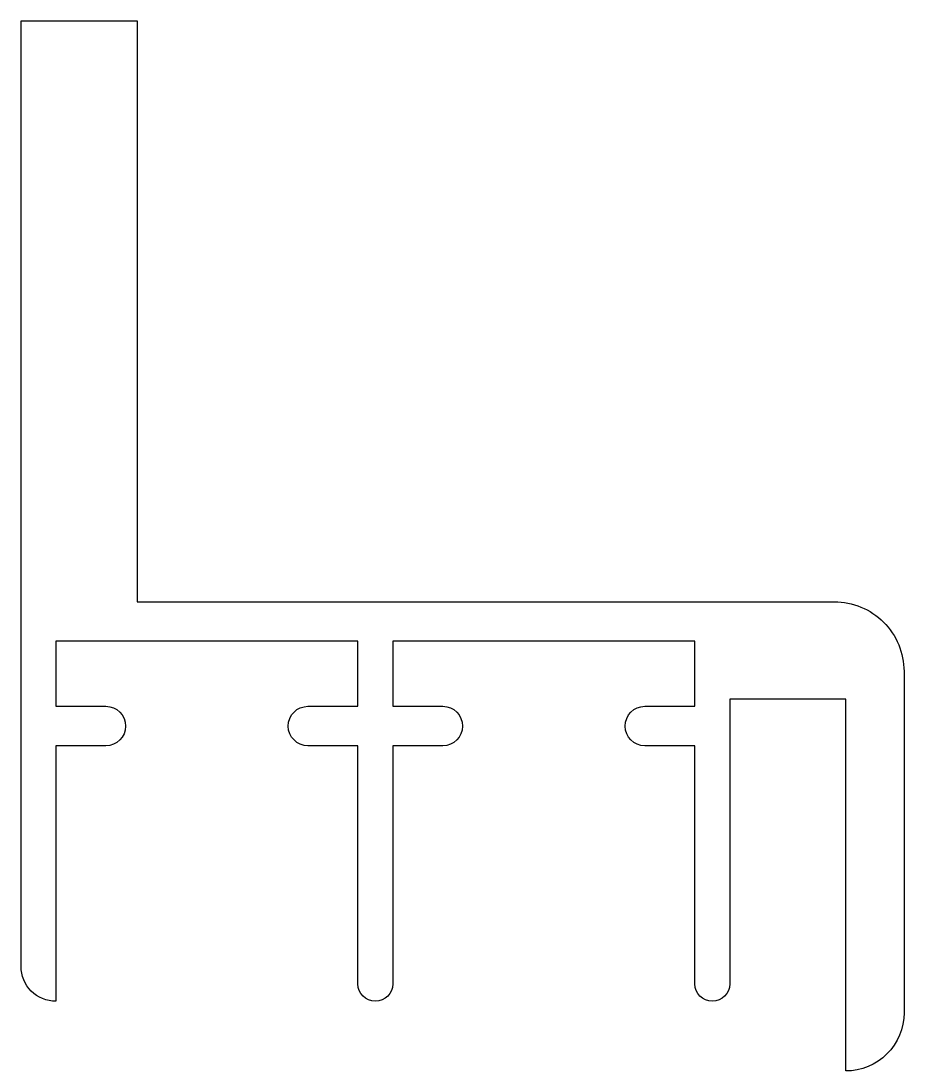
# Model space of a CAD drawing. Extents: x 1424.4 to 1462.4, y -29.4 to 15.8.
import ezdxf

# ---------------------------------------------------------------- set-up
doc = ezdxf.new("R2010")
doc.units = 0
doc.header["$LTSCALE"] = 15
doc.layers.get('0').update_dxf_attribs({"linetype": 'CONTINUOUS'})

msp = doc.modelspace()

# ---------------------------------------------------------------- linework, layer by layer
msp.add_lwpolyline([(1424.409, -24.934), (1424.409, 15.766), (1429.409, 15.766), (1429.409, -9.234), (1459.409, -9.234, -0.414214), (1462.409, -12.234), (1462.409, -26.934, -0.414214), (1459.909, -29.434), (1459.909, -13.434), (1454.909, -13.434), (1454.909, -25.684, -1), (1453.409, -25.684), (1453.409, -15.434), (1451.259, -15.434, -1), (1451.259, -13.734), (1453.409, -13.734), (1453.409, -10.934), (1440.409, -10.934), (1440.409, -13.734), (1442.559, -13.734, -1), (1442.559, -15.434), (1440.409, -15.434), (1440.409, -25.684, -1), (1438.909, -25.684), (1438.909, -15.434), (1436.759, -15.434, -1), (1436.759, -13.734), (1438.909, -13.734), (1438.909, -10.934), (1425.909, -10.934), (1425.909, -13.734), (1428.059, -13.734, -1), (1428.059, -15.434), (1425.909, -15.434), (1425.909, -26.434, -0.414214)], format="xyb", close=True)

doc.saveas('drawing.dxf')
